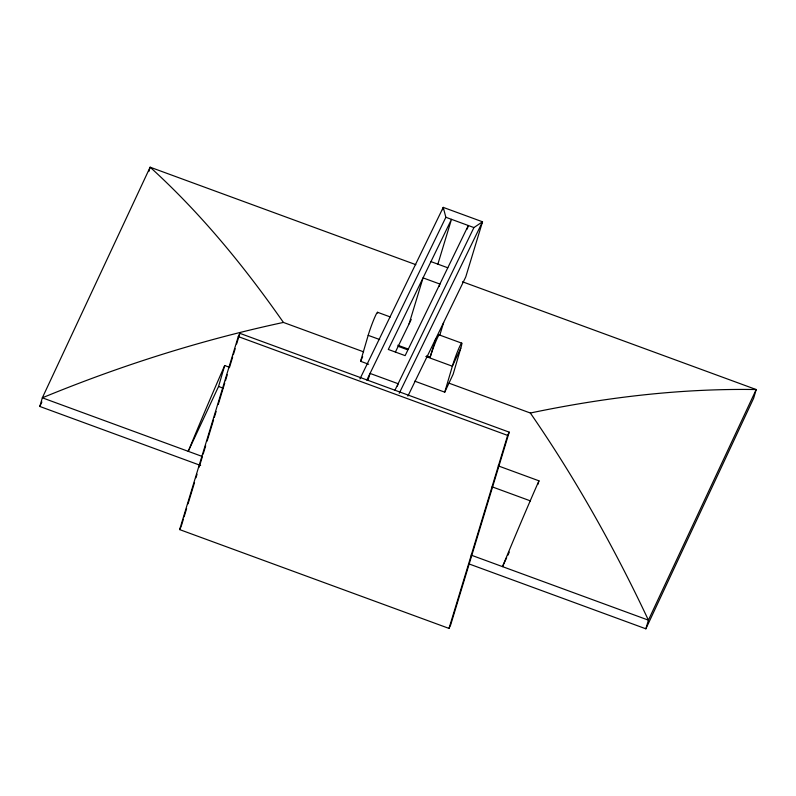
<?xml version="1.0" encoding="UTF-8"?>
<svg xmlns="http://www.w3.org/2000/svg" width="796" height="796" viewBox="0 0 796 796"><rect width="100%" height="100%" fill="white"/><g stroke="black" fill="none" stroke-linecap="round" stroke-linejoin="round"><path stroke-width="1.19" d="M200.642 465.471L39.8 406.457L42.337 397.811L150.126 167.19L415.86 264.68M148.852 171.518L150.126 167.19C200.751 213.209 244.312 266.431 283.416 322.43L363.623 351.852M224.701 365.533L220.412 375.274A529.529 40.029 -69.9 0 0 188.244 451.332L218.562 386.478L224.701 365.533L229.357 367.235M368.647 364.25L360.578 361.285L368.18 335.335A14.985 1.134 -69.9 0 1 374.369 318.211A14.985 1.134 -69.9 0 1 377.622 313.117M444.755 392.169L452.357 366.21A14.985 1.134 -69.9 0 1 459.74 346.389A14.985 1.134 -69.9 0 1 460.785 348.2L453.173 374.15L444.755 392.169L414.776 381.165M537.937 484.316L538.962 480.824L498.226 465.879M468.715 563.817L645.874 628.81L648.412 620.154L756.2 389.543L462.486 281.784M179.637 529.589L238.273 336.589L239.855 333.335L509.221 432.158L450.586 625.159L449.004 628.412L179.637 529.589L181.219 526.345M181.578 525.151L183.369 519.231M184.095 516.863L186.612 508.574M188.045 503.838L194.523 482.525M195.965 477.789L197.04 474.237M199.199 467.133L202.443 456.476M203.159 454.108L205.676 445.82M207.119 441.084L213.587 419.771M214.313 417.402L216.114 411.482M218.263 404.378L224.741 383.065M225.467 380.697L227.258 374.777M229.417 367.672L232.661 357.016M233.377 354.648L235.178 348.728M236.611 343.991L239.855 333.335M367.911 380.488L370.05 373.423L398.109 383.712L397.393 386.07M442.516 209.726L443.233 207.378L482.515 221.786L465.76 276.928L407.9 396.1M409.094 323.833L423.054 277.874L439.889 284.053L439.173 286.411M437.88 264.113L451.481 219.338L388.299 349.454L405.134 355.633L468.317 225.517L467.242 229.049M426.706 355.832L430.178 357.105L435.76 338.718M439.82 335.096L443.661 322.46M449.004 628.412L507.639 435.412L509.221 432.158M538.962 480.824L534.673 490.565A529.529 40.029 -69.9 0 0 502.505 566.633L506.684 557.678M39.8 406.457L41.899 401.96M360.578 361.285L362.678 356.777M460.785 348.2L452.357 366.21L425.84 356.479M507.729 555.449L509.301 552.086M645.874 628.81L753.663 398.189L756.2 389.543C680.301 388.299 604.552 397.512 530.335 413.015L448.964 383.155M359.951 378.896L443.233 207.378L445.869 217.278L366.817 380.08M395.403 352.041L411.204 319.495M394.876 390.378L473.928 227.576L482.515 221.786L399.234 393.304M283.416 322.43C200.95 340.081 120.296 365.702 42.337 397.811L202.214 456.456M445.869 217.278L473.928 227.576M430.954 261.615L447.79 267.784M377.612 312.301L390.299 316.957M438.725 334.728L461.789 343.185M397.821 345.235L408.219 349.046M368.18 335.335L379.712 339.564M398.169 346.33L407.393 349.713M238.273 336.589L507.639 435.412M218.562 386.478L223.218 388.179M492.087 486.824L530.494 500.913M471.083 555.101L648.412 620.154C614.562 548.155 575.548 478.515 530.335 413.015M430.178 357.105A14.985 1.134 -69.9 0 1 435.84 341.464A14.985 1.134 -69.9 0 1 439.382 335.096"/></g></svg>
